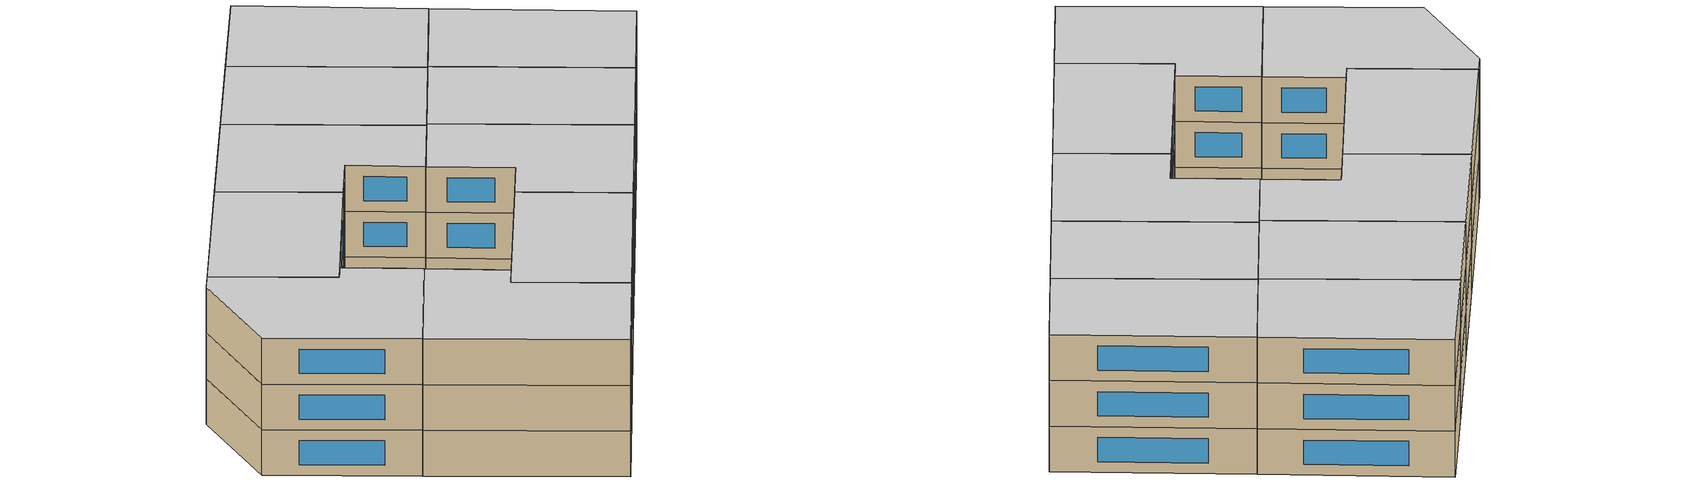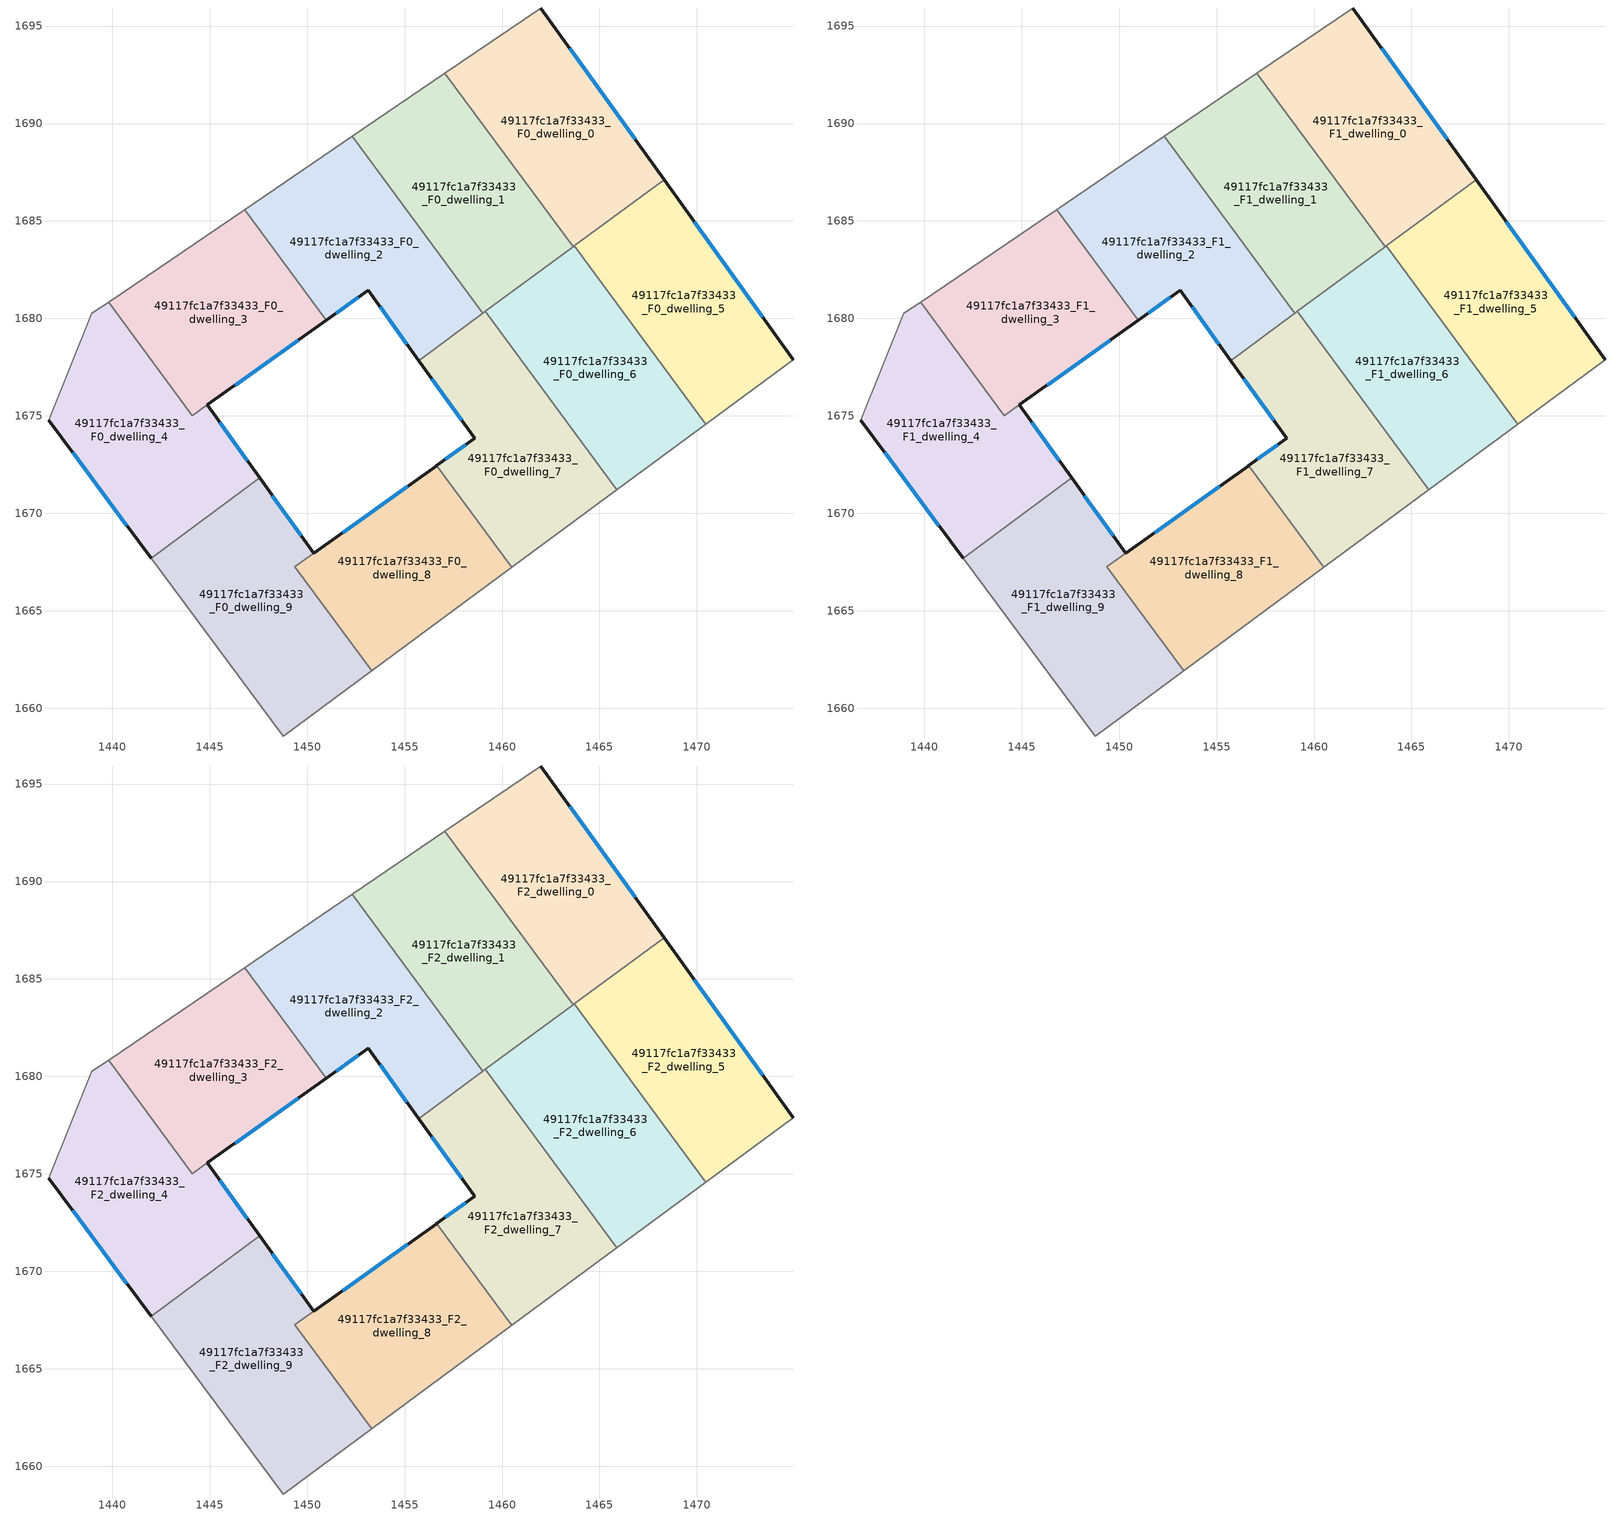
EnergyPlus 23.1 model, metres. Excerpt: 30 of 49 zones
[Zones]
49117fc1a7f33433_F0_dwelling_0
 floor ground (EU_floor_Construction): 1461.99,1695.93 1468.32,1687.12 1463.64,1683.67 1457.07,1692.58 z0
 wall outside (EU_wall_Construction): 1468.32,1687.12 1461.99,1695.93 z0:3
 wall to 49117fc1a7f33433_F0_dwelling_1 (EU_wall_Construction): 1457.07,1692.58 1463.64,1683.67 z0:3
 wall adiabatic (EU_wall_Construction): 1461.99,1695.93 1457.07,1692.58 z0:3
 wall to 49117fc1a7f33433_F0_dwelling_5 (EU_wall_Construction): 1463.7,1683.72 1468.32,1687.12 z0:3
 wall to 49117fc1a7f33433_F0_dwelling_6 (EU_wall_Construction): 1463.64,1683.67 1463.7,1683.72 z0:3
 window (EU_Window_Construction): 1466.83,1689.19 1463.48,1693.86 z0.7:2.3
49117fc1a7f33433_F0_dwelling_1
 floor ground (EU_floor_Construction): 1457.07,1692.58 1463.64,1683.67 1459.01,1680.25 1452.31,1689.34 z0
 wall to 49117fc1a7f33433_F0_dwelling_2 (EU_wall_Construction): 1452.31,1689.34 1459.01,1680.25 z0:3
 wall adiabatic (EU_wall_Construction): 1457.07,1692.58 1452.31,1689.34 z0:3
 wall to 49117fc1a7f33433_F0_dwelling_6 (EU_wall_Construction): 1459.14,1680.35 1463.64,1683.67 z0:3
 wall to 49117fc1a7f33433_F0_dwelling_7 (EU_wall_Construction): 1459.01,1680.25 1459.14,1680.35 z0:3
49117fc1a7f33433_F0_dwelling_2
 floor ground (EU_floor_Construction): 1452.31,1689.34 1459.01,1680.25 1455.73,1677.84 1453.13,1681.45 1450.97,1679.91 1446.79,1685.58 z0
 wall outside (EU_wall_Construction): 1450.97,1679.91 1453.13,1681.45 1455.73,1677.84 z0:3
 wall to 49117fc1a7f33433_F0_dwelling_3 (EU_wall_Construction): 1446.79,1685.58 1450.97,1679.91 z0:3
 wall adiabatic (EU_wall_Construction): 1452.31,1689.34 1446.79,1685.58 z0:3
 wall to 49117fc1a7f33433_F0_dwelling_7 (EU_wall_Construction): 1455.73,1677.84 1459.01,1680.25 z0:3
 window (EU_Window_Construction): 1453.74,1680.6 1455.12,1678.68 / 1451.48,1680.27 1452.63,1681.09 z0.7:2.3
49117fc1a7f33433_F0_dwelling_3
 floor ground (EU_floor_Construction): 1446.79,1685.58 1450.97,1679.91 1444.11,1675.01 1439.82,1680.84 z0
 wall outside (EU_wall_Construction): 1444.88,1675.56 1450.97,1679.91 z0:3
 wall adiabatic (EU_wall_Construction): 1446.79,1685.58 1439.82,1680.84 z0:3
 wall to 49117fc1a7f33433_F0_dwelling_4 (EU_wall_Construction): 1439.82,1680.84 1444.11,1675.01 1444.88,1675.56 z0:3
 window (EU_Window_Construction): 1446.31,1676.58 1449.54,1678.89 z0.7:2.3
49117fc1a7f33433_F0_dwelling_4
 floor ground (EU_floor_Construction): 1444.88,1675.56 1447.57,1671.82 1441.99,1667.7 1436.74,1674.78 1438.96,1680.25 1439.82,1680.84 1444.11,1675.01 z0
 wall outside (EU_wall_Construction): 1436.74,1674.78 1441.99,1667.7 / 1447.57,1671.82 1444.88,1675.56 z0:3
 wall adiabatic (EU_wall_Construction): 1439.82,1680.84 1438.96,1680.25 1436.74,1674.78 z0:3
 wall to 49117fc1a7f33433_F0_dwelling_9 (EU_wall_Construction): 1441.99,1667.7 1447.57,1671.82 z0:3
 window (EU_Window_Construction): 1437.97,1673.12 1440.76,1669.37 / 1446.93,1672.69 1445.51,1674.68 z0.7:2.3
49117fc1a7f33433_F0_dwelling_5
 floor ground (EU_floor_Construction): 1468.32,1687.12 1474.95,1677.88 1470.45,1674.56 1463.7,1683.72 z0
 wall outside (EU_wall_Construction): 1474.95,1677.88 1468.32,1687.12 z0:3
 wall adiabatic (EU_wall_Construction): 1470.45,1674.56 1474.95,1677.88 z0:3
 wall to 49117fc1a7f33433_F0_dwelling_6 (EU_wall_Construction): 1463.7,1683.72 1470.45,1674.56 z0:3
 window (EU_Window_Construction): 1473.39,1680.05 1469.87,1684.95 z0.7:2.3
49117fc1a7f33433_F0_dwelling_6
 floor ground (EU_floor_Construction): 1463.7,1683.72 1470.45,1674.56 1465.89,1671.2 1459.14,1680.36 z0
 wall adiabatic (EU_wall_Construction): 1465.89,1671.2 1470.45,1674.56 z0:3
 wall to 49117fc1a7f33433_F0_dwelling_7 (EU_wall_Construction): 1459.14,1680.36 1465.89,1671.2 z0:3
49117fc1a7f33433_F0_dwelling_7
 floor ground (EU_floor_Construction): 1459.14,1680.36 1465.89,1671.2 1460.49,1667.22 1456.64,1672.45 1458.6,1673.85 1455.73,1677.84 z0
 wall outside (EU_wall_Construction): 1455.73,1677.84 1458.6,1673.85 1456.64,1672.45 z0:3
 wall adiabatic (EU_wall_Construction): 1460.49,1667.22 1465.89,1671.2 z0:3
 wall to 49117fc1a7f33433_F0_dwelling_8 (EU_wall_Construction): 1456.64,1672.44 1460.49,1667.22 z0:3
 window (EU_Window_Construction): 1456.4,1676.9 1457.92,1674.79 / 1458.14,1673.52 1457.1,1672.78 z0.7:2.3
49117fc1a7f33433_F0_dwelling_8
 floor ground (EU_floor_Construction): 1456.64,1672.45 1460.49,1667.22 1453.31,1661.92 1449.38,1667.25 z0
 wall to 49117fc1a7f33433_F0_dwelling_9 (EU_wall_Construction): 1456.64,1672.45 1449.38,1667.25 1453.31,1661.92 z0:3
 wall adiabatic (EU_wall_Construction): 1453.31,1661.92 1460.49,1667.22 z0:3
49117fc1a7f33433_F0_dwelling_9
 floor ground (EU_floor_Construction): 1456.64,1672.45 1449.38,1667.25 1453.31,1661.92 1448.77,1658.57 1441.99,1667.7 1447.57,1671.82 1450.34,1667.95 z0
 wall outside (EU_wall_Construction): 1456.64,1672.45 1450.34,1667.95 1447.57,1671.82 z0:3
 wall adiabatic (EU_wall_Construction): 1441.99,1667.7 1448.77,1658.57 1453.31,1661.92 z0:3
 window (EU_Window_Construction): 1455.16,1671.39 1451.82,1669.01 / 1449.69,1668.86 1448.22,1670.91 z0.7:2.3
49117fc1a7f33433_F1_dwelling_0
 floor to 49117fc1a7f33433_F0_dwelling_0 (EU_floor_Construction): 1461.99,1695.93 1468.32,1687.12 1463.64,1683.67 1457.07,1692.58 z3
 wall outside (EU_wall_Construction): 1468.32,1687.12 1461.99,1695.93 z3:6
 wall to 49117fc1a7f33433_F1_dwelling_1 (EU_wall_Construction): 1457.07,1692.58 1463.64,1683.67 z3:6
 wall adiabatic (EU_wall_Construction): 1461.99,1695.93 1457.07,1692.58 z3:6
 wall to 49117fc1a7f33433_F1_dwelling_5 (EU_wall_Construction): 1463.7,1683.72 1468.32,1687.12 z3:6
 wall to 49117fc1a7f33433_F1_dwelling_6 (EU_wall_Construction): 1463.64,1683.67 1463.7,1683.72 z3:6
 window (EU_Window_Construction): 1466.83,1689.19 1463.48,1693.86 z3.7:5.3
49117fc1a7f33433_F1_dwelling_1
 floor to 49117fc1a7f33433_F0_dwelling_1 (EU_floor_Construction): 1457.07,1692.58 1463.64,1683.67 1459.01,1680.25 1452.31,1689.34 z3
 wall to 49117fc1a7f33433_F1_dwelling_2 (EU_wall_Construction): 1452.31,1689.34 1459.01,1680.25 z3:6
 wall adiabatic (EU_wall_Construction): 1457.07,1692.58 1452.31,1689.34 z3:6
 wall to 49117fc1a7f33433_F1_dwelling_6 (EU_wall_Construction): 1459.14,1680.35 1463.64,1683.67 z3:6
 wall to 49117fc1a7f33433_F1_dwelling_7 (EU_wall_Construction): 1459.01,1680.25 1459.14,1680.35 z3:6
49117fc1a7f33433_F1_dwelling_2
 floor to 49117fc1a7f33433_F0_dwelling_2 (EU_floor_Construction): 1452.31,1689.34 1459.01,1680.25 1455.73,1677.84 1453.13,1681.45 1450.97,1679.91 1446.79,1685.58 z3
 wall outside (EU_wall_Construction): 1450.97,1679.91 1453.13,1681.45 1455.73,1677.84 z3:6
 wall to 49117fc1a7f33433_F1_dwelling_3 (EU_wall_Construction): 1446.79,1685.58 1450.97,1679.91 z3:6
 wall adiabatic (EU_wall_Construction): 1452.31,1689.34 1446.79,1685.58 z3:6
 wall to 49117fc1a7f33433_F1_dwelling_7 (EU_wall_Construction): 1455.73,1677.84 1459.01,1680.25 z3:6
 window (EU_Window_Construction): 1453.74,1680.6 1455.12,1678.68 / 1451.48,1680.27 1452.63,1681.09 z3.7:5.3
49117fc1a7f33433_F1_dwelling_3
 floor to 49117fc1a7f33433_F0_dwelling_3 (EU_floor_Construction): 1446.79,1685.58 1450.97,1679.91 1444.11,1675.01 1439.82,1680.84 z3
 wall outside (EU_wall_Construction): 1444.88,1675.56 1450.97,1679.91 z3:6
 wall adiabatic (EU_wall_Construction): 1446.79,1685.58 1439.82,1680.84 z3:6
 wall to 49117fc1a7f33433_F1_dwelling_4 (EU_wall_Construction): 1439.82,1680.84 1444.11,1675.01 1444.88,1675.56 z3:6
 window (EU_Window_Construction): 1446.31,1676.58 1449.54,1678.89 z3.7:5.3
49117fc1a7f33433_F1_dwelling_4
 floor to 49117fc1a7f33433_F0_dwelling_4 (EU_floor_Construction): 1444.88,1675.56 1447.57,1671.82 1441.99,1667.7 1436.74,1674.78 1438.96,1680.25 1439.82,1680.84 1444.11,1675.01 z3
 wall outside (EU_wall_Construction): 1436.74,1674.78 1441.99,1667.7 / 1447.57,1671.82 1444.88,1675.56 z3:6
 wall adiabatic (EU_wall_Construction): 1439.82,1680.84 1438.96,1680.25 1436.74,1674.78 z3:6
 wall to 49117fc1a7f33433_F1_dwelling_9 (EU_wall_Construction): 1441.99,1667.7 1447.57,1671.82 z3:6
 window (EU_Window_Construction): 1437.97,1673.12 1440.76,1669.37 / 1446.93,1672.69 1445.51,1674.68 z3.7:5.3
49117fc1a7f33433_F1_dwelling_5
 floor to 49117fc1a7f33433_F0_dwelling_5 (EU_floor_Construction): 1468.32,1687.12 1474.95,1677.88 1470.45,1674.56 1463.7,1683.72 z3
 wall outside (EU_wall_Construction): 1474.95,1677.88 1468.32,1687.12 z3:6
 wall adiabatic (EU_wall_Construction): 1470.45,1674.56 1474.95,1677.88 z3:6
 wall to 49117fc1a7f33433_F1_dwelling_6 (EU_wall_Construction): 1463.7,1683.72 1470.45,1674.56 z3:6
 window (EU_Window_Construction): 1473.39,1680.05 1469.87,1684.95 z3.7:5.3
49117fc1a7f33433_F1_dwelling_6
 floor to 49117fc1a7f33433_F0_dwelling_6 (EU_floor_Construction): 1463.7,1683.72 1470.45,1674.56 1465.89,1671.2 1459.14,1680.36 z3
 wall adiabatic (EU_wall_Construction): 1465.89,1671.2 1470.45,1674.56 z3:6
 wall to 49117fc1a7f33433_F1_dwelling_7 (EU_wall_Construction): 1459.14,1680.36 1465.89,1671.2 z3:6
49117fc1a7f33433_F1_dwelling_7
 floor to 49117fc1a7f33433_F0_dwelling_7 (EU_floor_Construction): 1459.14,1680.36 1465.89,1671.2 1460.49,1667.22 1456.64,1672.45 1458.6,1673.85 1455.73,1677.84 z3
 wall outside (EU_wall_Construction): 1455.73,1677.84 1458.6,1673.85 1456.64,1672.45 z3:6
 wall adiabatic (EU_wall_Construction): 1460.49,1667.22 1465.89,1671.2 z3:6
 wall to 49117fc1a7f33433_F1_dwelling_8 (EU_wall_Construction): 1456.64,1672.44 1460.49,1667.22 z3:6
 window (EU_Window_Construction): 1456.4,1676.9 1457.92,1674.79 / 1458.14,1673.52 1457.1,1672.78 z3.7:5.3
49117fc1a7f33433_F1_dwelling_8
 floor to 49117fc1a7f33433_F0_dwelling_8 (EU_floor_Construction): 1456.64,1672.45 1460.49,1667.22 1453.31,1661.92 1449.38,1667.25 z3
 wall to 49117fc1a7f33433_F1_dwelling_9 (EU_wall_Construction): 1456.64,1672.45 1449.38,1667.25 1453.31,1661.92 z3:6
 wall adiabatic (EU_wall_Construction): 1453.31,1661.92 1460.49,1667.22 z3:6
49117fc1a7f33433_F1_dwelling_9
 floor to 49117fc1a7f33433_F0_dwelling_9 (EU_floor_Construction): 1456.64,1672.45 1449.38,1667.25 1453.31,1661.92 1448.77,1658.57 1441.99,1667.7 1447.57,1671.82 1450.34,1667.95 z3
 wall outside (EU_wall_Construction): 1456.64,1672.45 1450.34,1667.95 1447.57,1671.82 z3:6
 wall adiabatic (EU_wall_Construction): 1441.99,1667.7 1448.77,1658.57 1453.31,1661.92 z3:6
 window (EU_Window_Construction): 1455.16,1671.39 1451.82,1669.01 / 1449.69,1668.86 1448.22,1670.91 z3.7:5.3
49117fc1a7f33433_F2_dwelling_0
 floor to 49117fc1a7f33433_F1_dwelling_0 (EU_floor_Construction): 1461.99,1695.93 1468.32,1687.12 1463.64,1683.67 1457.07,1692.58 z6
 wall outside (EU_wall_Construction): 1468.32,1687.12 1461.99,1695.93 z6:9
 wall to 49117fc1a7f33433_F2_dwelling_1 (EU_wall_Construction): 1457.07,1692.58 1463.64,1683.67 z6:9
 wall adiabatic (EU_wall_Construction): 1461.99,1695.93 1457.07,1692.58 z6:9
 wall to 49117fc1a7f33433_F2_dwelling_5 (EU_wall_Construction): 1463.7,1683.72 1468.32,1687.12 z6:9
 wall to 49117fc1a7f33433_F2_dwelling_6 (EU_wall_Construction): 1463.64,1683.67 1463.7,1683.72 z6:9
 window (EU_Window_Construction): 1466.83,1689.19 1463.48,1693.86 z6.7:8.3
 ceiling to 49117fc1a7f33433_F3_dwelling_0 (EU_floor_Construction): 1468.32,1687.12 1461.99,1695.93 1457.07,1692.58 1463.64,1683.67 z9
49117fc1a7f33433_F2_dwelling_1
 floor to 49117fc1a7f33433_F1_dwelling_1 (EU_floor_Construction): 1457.07,1692.58 1463.64,1683.67 1459.01,1680.25 1452.31,1689.34 z6
 wall to 49117fc1a7f33433_F2_dwelling_2 (EU_wall_Construction): 1452.31,1689.34 1459.01,1680.25 z6:9
 wall adiabatic (EU_wall_Construction): 1457.07,1692.58 1452.31,1689.34 z6:9
 wall to 49117fc1a7f33433_F2_dwelling_6 (EU_wall_Construction): 1459.14,1680.35 1463.64,1683.67 z6:9
 wall to 49117fc1a7f33433_F2_dwelling_7 (EU_wall_Construction): 1459.01,1680.25 1459.14,1680.35 z6:9
 ceiling to 49117fc1a7f33433_F3_dwelling_1 (EU_floor_Construction): 1463.64,1683.67 1457.07,1692.58 1452.31,1689.34 1459.01,1680.25 z9
49117fc1a7f33433_F2_dwelling_2
 floor to 49117fc1a7f33433_F1_dwelling_2 (EU_floor_Construction): 1452.31,1689.34 1459.01,1680.25 1455.73,1677.84 1453.13,1681.45 1450.97,1679.91 1446.79,1685.58 z6
 wall outside (EU_wall_Construction): 1450.97,1679.91 1453.13,1681.45 1455.73,1677.84 z6:9
 wall to 49117fc1a7f33433_F2_dwelling_3 (EU_wall_Construction): 1446.79,1685.58 1450.97,1679.91 z6:9
 wall adiabatic (EU_wall_Construction): 1452.31,1689.34 1446.79,1685.58 z6:9
 wall to 49117fc1a7f33433_F2_dwelling_7 (EU_wall_Construction): 1455.73,1677.84 1459.01,1680.25 z6:9
 window (EU_Window_Construction): 1453.74,1680.6 1455.12,1678.68 / 1451.48,1680.27 1452.63,1681.09 z6.7:8.3
 ceiling to 49117fc1a7f33433_F3_dwelling_2 (EU_floor_Construction): 1459.01,1680.25 1452.31,1689.34 1446.79,1685.58 1450.97,1679.91 1453.13,1681.45 1455.73,1677.84 z9
49117fc1a7f33433_F2_dwelling_3
 floor to 49117fc1a7f33433_F1_dwelling_3 (EU_floor_Construction): 1446.79,1685.58 1450.97,1679.91 1444.11,1675.01 1439.82,1680.84 z6
 wall outside (EU_wall_Construction): 1444.88,1675.56 1450.97,1679.91 z6:9
 wall adiabatic (EU_wall_Construction): 1446.79,1685.58 1439.82,1680.84 z6:9
 wall to 49117fc1a7f33433_F2_dwelling_4 (EU_wall_Construction): 1439.82,1680.84 1444.11,1675.01 1444.88,1675.56 z6:9
 window (EU_Window_Construction): 1446.31,1676.58 1449.54,1678.89 z6.7:8.3
 ceiling to 49117fc1a7f33433_F3_dwelling_3 (EU_floor_Construction): 1450.97,1679.91 1446.79,1685.58 1439.82,1680.84 1444.11,1675.01 z9
49117fc1a7f33433_F2_dwelling_4
 floor to 49117fc1a7f33433_F1_dwelling_4 (EU_floor_Construction): 1444.88,1675.56 1447.57,1671.82 1441.99,1667.7 1436.74,1674.78 1438.96,1680.25 1439.82,1680.84 1444.11,1675.01 z6
 wall outside (EU_wall_Construction): 1436.74,1674.78 1441.99,1667.7 / 1447.57,1671.82 1444.88,1675.56 z6:9
 wall adiabatic (EU_wall_Construction): 1439.82,1680.84 1438.96,1680.25 1436.74,1674.78 z6:9
 wall to 49117fc1a7f33433_F2_dwelling_9 (EU_wall_Construction): 1441.99,1667.7 1447.57,1671.82 z6:9
 window (EU_Window_Construction): 1437.97,1673.12 1440.76,1669.37 / 1446.93,1672.69 1445.51,1674.68 z6.7:8.3
 ceiling to 49117fc1a7f33433_F3_dwelling_4 (EU_floor_Construction): 1447.57,1671.82 1444.88,1675.56 1444.11,1675.01 1439.82,1680.84 1438.96,1680.25 1436.74,1674.78 1441.99,1667.7 z9
49117fc1a7f33433_F2_dwelling_5
 floor to 49117fc1a7f33433_F1_dwelling_5 (EU_floor_Construction): 1468.32,1687.12 1474.95,1677.88 1470.45,1674.56 1463.7,1683.72 z6
 wall outside (EU_wall_Construction): 1474.95,1677.88 1468.32,1687.12 z6:9
 wall adiabatic (EU_wall_Construction): 1470.45,1674.56 1474.95,1677.88 z6:9
 wall to 49117fc1a7f33433_F2_dwelling_6 (EU_wall_Construction): 1463.7,1683.72 1470.45,1674.56 z6:9
 window (EU_Window_Construction): 1473.39,1680.05 1469.87,1684.95 z6.7:8.3
 ceiling to 49117fc1a7f33433_F3_dwelling_5 (EU_floor_Construction): 1474.95,1677.88 1468.32,1687.12 1463.7,1683.72 1470.45,1674.56 z9
49117fc1a7f33433_F2_dwelling_6
 floor to 49117fc1a7f33433_F1_dwelling_6 (EU_floor_Construction): 1463.7,1683.72 1470.45,1674.56 1465.89,1671.2 1459.14,1680.36 z6
 wall adiabatic (EU_wall_Construction): 1465.89,1671.2 1470.45,1674.56 z6:9
 wall to 49117fc1a7f33433_F2_dwelling_7 (EU_wall_Construction): 1459.14,1680.36 1465.89,1671.2 z6:9
 ceiling to 49117fc1a7f33433_F3_dwelling_6 (EU_floor_Construction): 1470.45,1674.56 1463.7,1683.72 1459.14,1680.36 1465.89,1671.2 z9
49117fc1a7f33433_F2_dwelling_7
 floor to 49117fc1a7f33433_F1_dwelling_7 (EU_floor_Construction): 1459.14,1680.36 1465.89,1671.2 1460.49,1667.22 1456.64,1672.45 1458.6,1673.85 1455.73,1677.84 z6
 wall outside (EU_wall_Construction): 1455.73,1677.84 1458.6,1673.85 1456.64,1672.45 z6:9
 wall adiabatic (EU_wall_Construction): 1460.49,1667.22 1465.89,1671.2 z6:9
 wall to 49117fc1a7f33433_F2_dwelling_8 (EU_wall_Construction): 1456.64,1672.44 1460.49,1667.22 z6:9
 window (EU_Window_Construction): 1456.4,1676.9 1457.92,1674.79 / 1458.14,1673.52 1457.1,1672.78 z6.7:8.3
 ceiling to 49117fc1a7f33433_F3_dwelling_7 (EU_floor_Construction): 1465.89,1671.2 1459.14,1680.36 1455.73,1677.84 1458.6,1673.85 1456.64,1672.45 1460.49,1667.22 z9
49117fc1a7f33433_F2_dwelling_8
 floor to 49117fc1a7f33433_F1_dwelling_8 (EU_floor_Construction): 1456.64,1672.45 1460.49,1667.22 1453.31,1661.92 1449.38,1667.25 z6
 wall to 49117fc1a7f33433_F2_dwelling_9 (EU_wall_Construction): 1456.64,1672.45 1449.38,1667.25 1453.31,1661.92 z6:9
 wall adiabatic (EU_wall_Construction): 1453.31,1661.92 1460.49,1667.22 z6:9
 ceiling to 49117fc1a7f33433_F3_dwelling_8 (EU_floor_Construction): 1460.49,1667.22 1456.64,1672.45 1449.38,1667.25 1453.31,1661.92 z9
49117fc1a7f33433_F2_dwelling_9
 floor to 49117fc1a7f33433_F1_dwelling_9 (EU_floor_Construction): 1456.64,1672.45 1449.38,1667.25 1453.31,1661.92 1448.77,1658.57 1441.99,1667.7 1447.57,1671.82 1450.34,1667.95 z6
 wall outside (EU_wall_Construction): 1456.64,1672.45 1450.34,1667.95 1447.57,1671.82 z6:9
 wall adiabatic (EU_wall_Construction): 1441.99,1667.7 1448.77,1658.57 1453.31,1661.92 z6:9
 window (EU_Window_Construction): 1455.16,1671.39 1451.82,1669.01 / 1449.69,1668.86 1448.22,1670.91 z6.7:8.3
 ceiling to 49117fc1a7f33433_F3_dwelling_9 (EU_floor_Construction): 1453.31,1661.92 1449.38,1667.25 1456.64,1672.45 1450.34,1667.95 1447.57,1671.82 1441.99,1667.7 1448.77,1658.57 z9
[Building]
EU S2 Campaign: North Axis=0; Terrain=City; Solar Distribution=FullExterior
[Site:Location]
Budapest.Ferenc.Liszt.Intl.AP: Latitude=47.437; Longitude=19.256; Time Zone=1; Elevation=185
[SizingPeriod:WeatherFileDays]
AnnualSizingPeriod: Begin Month=1; Begin Day of Month=1; End Month=12; End Day of Month=31; Day of Week for Start Day=Monday; Use Weather File Daylight Saving Period=No; Use Weather File Rain and Snow Indicators=No
[MATERIAL]
EU_InternalMass_Material: Roughness=MediumRough; Thickness=0.1; Conductivity=1; Density=1800; Specific Heat=900; Thermal Absorptance=0.9; Solar Absorptance=0.7; Visible Absorptance=0.7
[MATERIAL:NOMASS] Roughness=MediumRough; Thermal Absorptance=0.9; Solar Absorptance=0.7; Visible Absorptance=0.7
Name | Thermal Resistance
EU_wall_NoMass | 0.832559
EU_floor_NoMass | 0.872794
[WINDOWMATERIAL:SIMPLEGLAZINGSYSTEM]
EU_Window_SimpleGlazing: UFactor=2.79869; Solar Heat Gain Coefficient=0.75; Visible Transmittance=0.75
[CONSTRUCTION]
EU_wall_Construction: EU_wall_NoMass
EU_floor_Construction: EU_floor_NoMass
EU_Window_Construction: EU_Window_SimpleGlazing
EU_InternalMass_Construction: EU_InternalMass_Material
[ZONE] Type=1; Multiplier=1; Ceiling Height=autocalculate; Floor Area=autocalculate; Part of Total Floor Area=Yes
Name | Volume
49117fc1a7f33433_F0_dwelling_0; 49117fc1a7f33433_F1_dwelling_0; 49117fc1a7f33433_F2_dwelling_0; 49117fc1a7f33433_F0_dwelling_2; 49117fc1a7f33433_F1_dwelling_2; 49117fc1a7f33433_F2_dwelling_2 | 193.173
49117fc1a7f33433_F0_dwelling_1; 49117fc1a7f33433_F1_dwelling_1; 49117fc1a7f33433_F2_dwelling_1 | 193.181
49117fc1a7f33433_F0_dwelling_3; 49117fc1a7f33433_F1_dwelling_3; 49117fc1a7f33433_F2_dwelling_3 | 180.598
49117fc1a7f33433_F0_dwelling_4; 49117fc1a7f33433_F1_dwelling_4; 49117fc1a7f33433_F2_dwelling_4 | 205.745
49117fc1a7f33433_F0_dwelling_5; 49117fc1a7f33433_F1_dwelling_5; 49117fc1a7f33433_F2_dwelling_5 | 193.2
49117fc1a7f33433_F0_dwelling_6; 49117fc1a7f33433_F1_dwelling_6; 49117fc1a7f33433_F2_dwelling_6 | 193.188
49117fc1a7f33433_F0_dwelling_7; 49117fc1a7f33433_F1_dwelling_7; 49117fc1a7f33433_F2_dwelling_7 | 193.165
49117fc1a7f33433_F0_dwelling_8; 49117fc1a7f33433_F1_dwelling_8; 49117fc1a7f33433_F2_dwelling_8 | 175.668
49117fc1a7f33433_F0_dwelling_9; 49117fc1a7f33433_F1_dwelling_9; 49117fc1a7f33433_F2_dwelling_9 | 210.632
[INTERNALMASS] Construction=EU_InternalMass_Construction
Name | Zone or ZoneList | Surface Area
49117fc1a7f33433_F0_dwelling_0_EU_InternalMass | 49117fc1a7f33433_F0_dwelling_0 | 64.391
49117fc1a7f33433_F0_dwelling_1_EU_InternalMass | 49117fc1a7f33433_F0_dwelling_1 | 64.3937
49117fc1a7f33433_F0_dwelling_2_EU_InternalMass | 49117fc1a7f33433_F0_dwelling_2 | 64.3909
49117fc1a7f33433_F0_dwelling_3_EU_InternalMass | 49117fc1a7f33433_F0_dwelling_3 | 60.1991
49117fc1a7f33433_F0_dwelling_4_EU_InternalMass | 49117fc1a7f33433_F0_dwelling_4 | 68.583
49117fc1a7f33433_F0_dwelling_5_EU_InternalMass | 49117fc1a7f33433_F0_dwelling_5 | 64.3998
49117fc1a7f33433_F0_dwelling_6_EU_InternalMass | 49117fc1a7f33433_F0_dwelling_6 | 64.3959
49117fc1a7f33433_F0_dwelling_7_EU_InternalMass | 49117fc1a7f33433_F0_dwelling_7 | 64.3885
49117fc1a7f33433_F0_dwelling_8_EU_InternalMass | 49117fc1a7f33433_F0_dwelling_8 | 58.5559
49117fc1a7f33433_F0_dwelling_9_EU_InternalMass | 49117fc1a7f33433_F0_dwelling_9 | 70.2296
49117fc1a7f33433_F1_dwelling_0_EU_InternalMass | 49117fc1a7f33433_F1_dwelling_0 | 64.391
49117fc1a7f33433_F1_dwelling_1_EU_InternalMass | 49117fc1a7f33433_F1_dwelling_1 | 64.3937
49117fc1a7f33433_F1_dwelling_2_EU_InternalMass | 49117fc1a7f33433_F1_dwelling_2 | 64.3909
49117fc1a7f33433_F1_dwelling_3_EU_InternalMass | 49117fc1a7f33433_F1_dwelling_3 | 60.1991
49117fc1a7f33433_F1_dwelling_4_EU_InternalMass | 49117fc1a7f33433_F1_dwelling_4 | 68.583
49117fc1a7f33433_F1_dwelling_5_EU_InternalMass | 49117fc1a7f33433_F1_dwelling_5 | 64.3998
49117fc1a7f33433_F1_dwelling_6_EU_InternalMass | 49117fc1a7f33433_F1_dwelling_6 | 64.3959
49117fc1a7f33433_F1_dwelling_7_EU_InternalMass | 49117fc1a7f33433_F1_dwelling_7 | 64.3885
49117fc1a7f33433_F1_dwelling_8_EU_InternalMass | 49117fc1a7f33433_F1_dwelling_8 | 58.5559
49117fc1a7f33433_F1_dwelling_9_EU_InternalMass | 49117fc1a7f33433_F1_dwelling_9 | 70.2296
49117fc1a7f33433_F2_dwelling_0_EU_InternalMass | 49117fc1a7f33433_F2_dwelling_0 | 64.391
49117fc1a7f33433_F2_dwelling_1_EU_InternalMass | 49117fc1a7f33433_F2_dwelling_1 | 64.3937
49117fc1a7f33433_F2_dwelling_2_EU_InternalMass | 49117fc1a7f33433_F2_dwelling_2 | 64.3909
49117fc1a7f33433_F2_dwelling_3_EU_InternalMass | 49117fc1a7f33433_F2_dwelling_3 | 60.1991
49117fc1a7f33433_F2_dwelling_4_EU_InternalMass | 49117fc1a7f33433_F2_dwelling_4 | 68.583
49117fc1a7f33433_F2_dwelling_5_EU_InternalMass | 49117fc1a7f33433_F2_dwelling_5 | 64.3998
49117fc1a7f33433_F2_dwelling_6_EU_InternalMass | 49117fc1a7f33433_F2_dwelling_6 | 64.3959
49117fc1a7f33433_F2_dwelling_7_EU_InternalMass | 49117fc1a7f33433_F2_dwelling_7 | 64.3885
49117fc1a7f33433_F2_dwelling_8_EU_InternalMass | 49117fc1a7f33433_F2_dwelling_8 | 58.5559
49117fc1a7f33433_F2_dwelling_9_EU_InternalMass | 49117fc1a7f33433_F2_dwelling_9 | 70.2296
[OTHEREQUIPMENT] Fuel Type=Electricity; Design Level Calculation Method=Watts/Area; Power per Zone Floor Area=1; Fraction Latent=0; Fraction Radiant=0; Fraction Lost=0; Carbon Dioxide Generation Rate=0; EndUse Subcategory=EU_Step8_InternalGains
Name | Zone or ZoneList or Space or SpaceList | Schedule
EU_Step8_InternalGain_49117fc1a7f33433_F0_dwelling_0_f000 | 49117fc1a7f33433_F0_dwelling_0 | EU_Step8_GainSchedule_49117fc1a7f33433_F0_dwelling_0_f000
EU_Step8_InternalGain_49117fc1a7f33433_F0_dwelling_1_f000 | 49117fc1a7f33433_F0_dwelling_1 | EU_Step8_GainSchedule_49117fc1a7f33433_F0_dwelling_1_f000
EU_Step8_InternalGain_49117fc1a7f33433_F0_dwelling_2_f000 | 49117fc1a7f33433_F0_dwelling_2 | EU_Step8_GainSchedule_49117fc1a7f33433_F0_dwelling_2_f000
EU_Step8_InternalGain_49117fc1a7f33433_F0_dwelling_3_f000 | 49117fc1a7f33433_F0_dwelling_3 | EU_Step8_GainSchedule_49117fc1a7f33433_F0_dwelling_3_f000
EU_Step8_InternalGain_49117fc1a7f33433_F0_dwelling_4_f000 | 49117fc1a7f33433_F0_dwelling_4 | EU_Step8_GainSchedule_49117fc1a7f33433_F0_dwelling_4_f000
EU_Step8_InternalGain_49117fc1a7f33433_F0_dwelling_5_f000 | 49117fc1a7f33433_F0_dwelling_5 | EU_Step8_GainSchedule_49117fc1a7f33433_F0_dwelling_5_f000
EU_Step8_InternalGain_49117fc1a7f33433_F0_dwelling_6_f000 | 49117fc1a7f33433_F0_dwelling_6 | EU_Step8_GainSchedule_49117fc1a7f33433_F0_dwelling_6_f000
EU_Step8_InternalGain_49117fc1a7f33433_F0_dwelling_7_f000 | 49117fc1a7f33433_F0_dwelling_7 | EU_Step8_GainSchedule_49117fc1a7f33433_F0_dwelling_7_f000
EU_Step8_InternalGain_49117fc1a7f33433_F0_dwelling_8_f000 | 49117fc1a7f33433_F0_dwelling_8 | EU_Step8_GainSchedule_49117fc1a7f33433_F0_dwelling_8_f000
EU_Step8_InternalGain_49117fc1a7f33433_F0_dwelling_9_f000 | 49117fc1a7f33433_F0_dwelling_9 | EU_Step8_GainSchedule_49117fc1a7f33433_F0_dwelling_9_f000
EU_Step8_InternalGain_49117fc1a7f33433_F1_dwelling_0_f000 | 49117fc1a7f33433_F1_dwelling_0 | EU_Step8_GainSchedule_49117fc1a7f33433_F1_dwelling_0_f000
EU_Step8_InternalGain_49117fc1a7f33433_F1_dwelling_1_f000 | 49117fc1a7f33433_F1_dwelling_1 | EU_Step8_GainSchedule_49117fc1a7f33433_F1_dwelling_1_f000
EU_Step8_InternalGain_49117fc1a7f33433_F1_dwelling_2_f000 | 49117fc1a7f33433_F1_dwelling_2 | EU_Step8_GainSchedule_49117fc1a7f33433_F1_dwelling_2_f000
EU_Step8_InternalGain_49117fc1a7f33433_F1_dwelling_3_f000 | 49117fc1a7f33433_F1_dwelling_3 | EU_Step8_GainSchedule_49117fc1a7f33433_F1_dwelling_3_f000
EU_Step8_InternalGain_49117fc1a7f33433_F1_dwelling_4_f000 | 49117fc1a7f33433_F1_dwelling_4 | EU_Step8_GainSchedule_49117fc1a7f33433_F1_dwelling_4_f000
EU_Step8_InternalGain_49117fc1a7f33433_F1_dwelling_5_f000 | 49117fc1a7f33433_F1_dwelling_5 | EU_Step8_GainSchedule_49117fc1a7f33433_F1_dwelling_5_f000
EU_Step8_InternalGain_49117fc1a7f33433_F1_dwelling_6_f000 | 49117fc1a7f33433_F1_dwelling_6 | EU_Step8_GainSchedule_49117fc1a7f33433_F1_dwelling_6_f000
EU_Step8_InternalGain_49117fc1a7f33433_F1_dwelling_7_f000 | 49117fc1a7f33433_F1_dwelling_7 | EU_Step8_GainSchedule_49117fc1a7f33433_F1_dwelling_7_f000
EU_Step8_InternalGain_49117fc1a7f33433_F1_dwelling_8_f000 | 49117fc1a7f33433_F1_dwelling_8 | EU_Step8_GainSchedule_49117fc1a7f33433_F1_dwelling_8_f000
EU_Step8_InternalGain_49117fc1a7f33433_F1_dwelling_9_f000 | 49117fc1a7f33433_F1_dwelling_9 | EU_Step8_GainSchedule_49117fc1a7f33433_F1_dwelling_9_f000
EU_Step8_InternalGain_49117fc1a7f33433_F2_dwelling_0_f000 | 49117fc1a7f33433_F2_dwelling_0 | EU_Step8_GainSchedule_49117fc1a7f33433_F2_dwelling_0_f000
EU_Step8_InternalGain_49117fc1a7f33433_F2_dwelling_1_f000 | 49117fc1a7f33433_F2_dwelling_1 | EU_Step8_GainSchedule_49117fc1a7f33433_F2_dwelling_1_f000
EU_Step8_InternalGain_49117fc1a7f33433_F2_dwelling_2_f000 | 49117fc1a7f33433_F2_dwelling_2 | EU_Step8_GainSchedule_49117fc1a7f33433_F2_dwelling_2_f000
EU_Step8_InternalGain_49117fc1a7f33433_F2_dwelling_3_f000 | 49117fc1a7f33433_F2_dwelling_3 | EU_Step8_GainSchedule_49117fc1a7f33433_F2_dwelling_3_f000
EU_Step8_InternalGain_49117fc1a7f33433_F2_dwelling_4_f000 | 49117fc1a7f33433_F2_dwelling_4 | EU_Step8_GainSchedule_49117fc1a7f33433_F2_dwelling_4_f000
EU_Step8_InternalGain_49117fc1a7f33433_F2_dwelling_5_f000 | 49117fc1a7f33433_F2_dwelling_5 | EU_Step8_GainSchedule_49117fc1a7f33433_F2_dwelling_5_f000
EU_Step8_InternalGain_49117fc1a7f33433_F2_dwelling_6_f000 | 49117fc1a7f33433_F2_dwelling_6 | EU_Step8_GainSchedule_49117fc1a7f33433_F2_dwelling_6_f000
EU_Step8_InternalGain_49117fc1a7f33433_F2_dwelling_7_f000 | 49117fc1a7f33433_F2_dwelling_7 | EU_Step8_GainSchedule_49117fc1a7f33433_F2_dwelling_7_f000
EU_Step8_InternalGain_49117fc1a7f33433_F2_dwelling_8_f000 | 49117fc1a7f33433_F2_dwelling_8 | EU_Step8_GainSchedule_49117fc1a7f33433_F2_dwelling_8_f000
EU_Step8_InternalGain_49117fc1a7f33433_F2_dwelling_9_f000 | 49117fc1a7f33433_F2_dwelling_9 | EU_Step8_GainSchedule_49117fc1a7f33433_F2_dwelling_9_f000
[ZONEVENTILATION:DESIGNFLOWRATE] Schedule=EU_AlwaysOn; Design Flow Rate Calculation Method=AirChanges/Hour; Air Changes per Hour=0.475469; Ventilation Type=Natural; Fan Pressure Rise=0; Fan Total Efficiency=1; Constant Term Coefficient=1; Temperature Term Coefficient=0; Velocity Term Coefficient=0; Velocity Squared Term Coefficient=0; Minimum Indoor Temperature=-100; Maximum Indoor Temperature=100; Delta Temperature=-100; Minimum Outdoor Temperature=-100; Maximum Outdoor Temperature=100; Maximum Wind Speed=40
Name | Zone or ZoneList or Space or SpaceList
EU_ConstantAir_49117fc1a7f33433_F0_dwelling_0 | 49117fc1a7f33433_F0_dwelling_0
EU_ConstantAir_49117fc1a7f33433_F0_dwelling_1 | 49117fc1a7f33433_F0_dwelling_1
EU_ConstantAir_49117fc1a7f33433_F0_dwelling_2 | 49117fc1a7f33433_F0_dwelling_2
EU_ConstantAir_49117fc1a7f33433_F0_dwelling_3 | 49117fc1a7f33433_F0_dwelling_3
EU_ConstantAir_49117fc1a7f33433_F0_dwelling_4 | 49117fc1a7f33433_F0_dwelling_4
EU_ConstantAir_49117fc1a7f33433_F0_dwelling_5 | 49117fc1a7f33433_F0_dwelling_5
EU_ConstantAir_49117fc1a7f33433_F0_dwelling_6 | 49117fc1a7f33433_F0_dwelling_6
EU_ConstantAir_49117fc1a7f33433_F0_dwelling_7 | 49117fc1a7f33433_F0_dwelling_7
EU_ConstantAir_49117fc1a7f33433_F0_dwelling_8 | 49117fc1a7f33433_F0_dwelling_8
EU_ConstantAir_49117fc1a7f33433_F0_dwelling_9 | 49117fc1a7f33433_F0_dwelling_9
EU_ConstantAir_49117fc1a7f33433_F1_dwelling_0 | 49117fc1a7f33433_F1_dwelling_0
EU_ConstantAir_49117fc1a7f33433_F1_dwelling_1 | 49117fc1a7f33433_F1_dwelling_1
EU_ConstantAir_49117fc1a7f33433_F1_dwelling_2 | 49117fc1a7f33433_F1_dwelling_2
EU_ConstantAir_49117fc1a7f33433_F1_dwelling_3 | 49117fc1a7f33433_F1_dwelling_3
EU_ConstantAir_49117fc1a7f33433_F1_dwelling_4 | 49117fc1a7f33433_F1_dwelling_4
EU_ConstantAir_49117fc1a7f33433_F1_dwelling_5 | 49117fc1a7f33433_F1_dwelling_5
EU_ConstantAir_49117fc1a7f33433_F1_dwelling_6 | 49117fc1a7f33433_F1_dwelling_6
EU_ConstantAir_49117fc1a7f33433_F1_dwelling_7 | 49117fc1a7f33433_F1_dwelling_7
EU_ConstantAir_49117fc1a7f33433_F1_dwelling_8 | 49117fc1a7f33433_F1_dwelling_8
EU_ConstantAir_49117fc1a7f33433_F1_dwelling_9 | 49117fc1a7f33433_F1_dwelling_9
EU_ConstantAir_49117fc1a7f33433_F2_dwelling_0 | 49117fc1a7f33433_F2_dwelling_0
EU_ConstantAir_49117fc1a7f33433_F2_dwelling_1 | 49117fc1a7f33433_F2_dwelling_1
EU_ConstantAir_49117fc1a7f33433_F2_dwelling_2 | 49117fc1a7f33433_F2_dwelling_2
EU_ConstantAir_49117fc1a7f33433_F2_dwelling_3 | 49117fc1a7f33433_F2_dwelling_3
EU_ConstantAir_49117fc1a7f33433_F2_dwelling_4 | 49117fc1a7f33433_F2_dwelling_4
EU_ConstantAir_49117fc1a7f33433_F2_dwelling_5 | 49117fc1a7f33433_F2_dwelling_5
EU_ConstantAir_49117fc1a7f33433_F2_dwelling_6 | 49117fc1a7f33433_F2_dwelling_6
EU_ConstantAir_49117fc1a7f33433_F2_dwelling_7 | 49117fc1a7f33433_F2_dwelling_7
EU_ConstantAir_49117fc1a7f33433_F2_dwelling_8 | 49117fc1a7f33433_F2_dwelling_8
EU_ConstantAir_49117fc1a7f33433_F2_dwelling_9 | 49117fc1a7f33433_F2_dwelling_9
[HVACTEMPLATE:THERMOSTAT] Constant Heating Setpoint=20; Constant Cooling Setpoint=50
EU_HeatOnly_49117fc1a7f33433_F0_dwelling_0; EU_HeatOnly_49117fc1a7f33433_F0_dwelling_1; EU_HeatOnly_49117fc1a7f33433_F0_dwelling_2; EU_HeatOnly_49117fc1a7f33433_F0_dwelling_3; EU_HeatOnly_49117fc1a7f33433_F0_dwelling_4; EU_HeatOnly_49117fc1a7f33433_F0_dwelling_5; EU_HeatOnly_49117fc1a7f33433_F0_dwelling_6; EU_HeatOnly_49117fc1a7f33433_F0_dwelling_7; EU_HeatOnly_49117fc1a7f33433_F0_dwelling_8; EU_HeatOnly_49117fc1a7f33433_F0_dwelling_9; EU_HeatOnly_49117fc1a7f33433_F1_dwelling_0; EU_HeatOnly_49117fc1a7f33433_F1_dwelling_1; EU_HeatOnly_49117fc1a7f33433_F1_dwelling_2; EU_HeatOnly_49117fc1a7f33433_F1_dwelling_3; EU_HeatOnly_49117fc1a7f33433_F1_dwelling_4; EU_HeatOnly_49117fc1a7f33433_F1_dwelling_5; EU_HeatOnly_49117fc1a7f33433_F1_dwelling_6; EU_HeatOnly_49117fc1a7f33433_F1_dwelling_7; EU_HeatOnly_49117fc1a7f33433_F1_dwelling_8; EU_HeatOnly_49117fc1a7f33433_F1_dwelling_9; EU_HeatOnly_49117fc1a7f33433_F2_dwelling_0; EU_HeatOnly_49117fc1a7f33433_F2_dwelling_1; EU_HeatOnly_49117fc1a7f33433_F2_dwelling_2; EU_HeatOnly_49117fc1a7f33433_F2_dwelling_3; EU_HeatOnly_49117fc1a7f33433_F2_dwelling_4; EU_HeatOnly_49117fc1a7f33433_F2_dwelling_5; EU_HeatOnly_49117fc1a7f33433_F2_dwelling_6; EU_HeatOnly_49117fc1a7f33433_F2_dwelling_7; EU_HeatOnly_49117fc1a7f33433_F2_dwelling_8; EU_HeatOnly_49117fc1a7f33433_F2_dwelling_9; EU_HeatOnly_49117fc1a7f33433_F3_dwelling_0; EU_HeatOnly_49117fc1a7f33433_F3_dwelling_1; EU_HeatOnly_49117fc1a7f33433_F3_dwelling_2; EU_HeatOnly_49117fc1a7f33433_F3_dwelling_3; EU_HeatOnly_49117fc1a7f33433_F3_dwelling_4; EU_HeatOnly_49117fc1a7f33433_F3_dwelling_5; EU_HeatOnly_49117fc1a7f33433_F3_dwelling_6; EU_HeatOnly_49117fc1a7f33433_F3_dwelling_7; EU_HeatOnly_49117fc1a7f33433_F3_dwelling_8; EU_HeatOnly_49117fc1a7f33433_F3_dwelling_9
[HVACTEMPLATE:ZONE:IDEALLOADSAIRSYSTEM] System Availability Schedule=EU_AlwaysOn; Maximum Heating Supply Air Temperature=50; Minimum Cooling Supply Air Temperature=13; Maximum Heating Supply Air Humidity Ratio=0.0156; Minimum Cooling Supply Air Humidity Ratio=0.0077; Heating Limit=NoLimit; Cooling Limit=NoLimit; Heating Availability Schedule=EU_AlwaysOn; Cooling Availability Schedule=EU_CoolingOff; Dehumidification Control Type=ConstantSensibleHeatRatio; Cooling Sensible Heat Ratio=0.7; Dehumidification Setpoint=60; Humidification Control Type=None; Humidification Setpoint=30; Outdoor Air Method=None; Outdoor Air Flow Rate per Person=0.00944; Outdoor Air Flow Rate per Zone Floor Area=0; Outdoor Air Flow Rate per Zone=0; Demand Controlled Ventilation Type=None; Outdoor Air Economizer Type=NoEconomizer; Heat Recovery Type=None; Sensible Heat Recovery Effectiveness=0.7; Latent Heat Recovery Effectiveness=0.65
Name | Template Thermostat
49117fc1a7f33433_F0_dwelling_0 | EU_HeatOnly_49117fc1a7f33433_F0_dwelling_0
49117fc1a7f33433_F0_dwelling_1 | EU_HeatOnly_49117fc1a7f33433_F0_dwelling_1
49117fc1a7f33433_F0_dwelling_2 | EU_HeatOnly_49117fc1a7f33433_F0_dwelling_2
49117fc1a7f33433_F0_dwelling_3 | EU_HeatOnly_49117fc1a7f33433_F0_dwelling_3
49117fc1a7f33433_F0_dwelling_4 | EU_HeatOnly_49117fc1a7f33433_F0_dwelling_4
49117fc1a7f33433_F0_dwelling_5 | EU_HeatOnly_49117fc1a7f33433_F0_dwelling_5
49117fc1a7f33433_F0_dwelling_6 | EU_HeatOnly_49117fc1a7f33433_F0_dwelling_6
49117fc1a7f33433_F0_dwelling_7 | EU_HeatOnly_49117fc1a7f33433_F0_dwelling_7
49117fc1a7f33433_F0_dwelling_8 | EU_HeatOnly_49117fc1a7f33433_F0_dwelling_8
49117fc1a7f33433_F0_dwelling_9 | EU_HeatOnly_49117fc1a7f33433_F0_dwelling_9
49117fc1a7f33433_F1_dwelling_0 | EU_HeatOnly_49117fc1a7f33433_F1_dwelling_0
49117fc1a7f33433_F1_dwelling_1 | EU_HeatOnly_49117fc1a7f33433_F1_dwelling_1
49117fc1a7f33433_F1_dwelling_2 | EU_HeatOnly_49117fc1a7f33433_F1_dwelling_2
49117fc1a7f33433_F1_dwelling_3 | EU_HeatOnly_49117fc1a7f33433_F1_dwelling_3
49117fc1a7f33433_F1_dwelling_4 | EU_HeatOnly_49117fc1a7f33433_F1_dwelling_4
49117fc1a7f33433_F1_dwelling_5 | EU_HeatOnly_49117fc1a7f33433_F1_dwelling_5
49117fc1a7f33433_F1_dwelling_6 | EU_HeatOnly_49117fc1a7f33433_F1_dwelling_6
49117fc1a7f33433_F1_dwelling_7 | EU_HeatOnly_49117fc1a7f33433_F1_dwelling_7
49117fc1a7f33433_F1_dwelling_8 | EU_HeatOnly_49117fc1a7f33433_F1_dwelling_8
49117fc1a7f33433_F1_dwelling_9 | EU_HeatOnly_49117fc1a7f33433_F1_dwelling_9
49117fc1a7f33433_F2_dwelling_0 | EU_HeatOnly_49117fc1a7f33433_F2_dwelling_0
49117fc1a7f33433_F2_dwelling_1 | EU_HeatOnly_49117fc1a7f33433_F2_dwelling_1
49117fc1a7f33433_F2_dwelling_2 | EU_HeatOnly_49117fc1a7f33433_F2_dwelling_2
49117fc1a7f33433_F2_dwelling_3 | EU_HeatOnly_49117fc1a7f33433_F2_dwelling_3
49117fc1a7f33433_F2_dwelling_4 | EU_HeatOnly_49117fc1a7f33433_F2_dwelling_4
49117fc1a7f33433_F2_dwelling_5 | EU_HeatOnly_49117fc1a7f33433_F2_dwelling_5
49117fc1a7f33433_F2_dwelling_6 | EU_HeatOnly_49117fc1a7f33433_F2_dwelling_6
49117fc1a7f33433_F2_dwelling_7 | EU_HeatOnly_49117fc1a7f33433_F2_dwelling_7
49117fc1a7f33433_F2_dwelling_8 | EU_HeatOnly_49117fc1a7f33433_F2_dwelling_8
49117fc1a7f33433_F2_dwelling_9 | EU_HeatOnly_49117fc1a7f33433_F2_dwelling_9
[SIZING:ZONE] Zone Cooling Design Supply Air Temperature Input Method=SupplyAirTemperature; Zone Cooling Design Supply Air Temperature=13; Zone Heating Design Supply Air Temperature Input Method=SupplyAirTemperature; Zone Heating Design Supply Air Temperature=50; Zone Cooling Design Supply Air Humidity Ratio=0.008; Zone Heating Design Supply Air Humidity Ratio=0.008; Cooling Design Air Flow Method=DesignDay; Cooling Design Air Flow Rate=0; Cooling Minimum Air Flow per Zone Floor Area=0.000762; Cooling Minimum Air Flow=0; Cooling Minimum Air Flow Fraction=0.2; Heating Design Air Flow Method=DesignDay; Heating Design Air Flow Rate=0; Heating Maximum Air Flow per Zone Floor Area=0.002032; Heating Maximum Air Flow=0.141576; Heating Maximum Air Flow Fraction=0.3; Account for Dedicated Outdoor Air System=No; Dedicated Outdoor Air System Control Strategy=NeutralSupplyAir; Dedicated Outdoor Air Low Setpoint Temperature for Design=autosize; Dedicated Outdoor Air High Setpoint Temperature for Design=autosize; Zone Load Sizing Method=Sensible Load Only No Latent Load; Zone Latent Cooling Design Supply Air Humidity Ratio Input Method=HumidityRatioDifference; Zone Cooling Design Supply Air Humidity Ratio Difference=0.005; Zone Latent Heating Design Supply Air Humidity Ratio Input Method=HumidityRatioDifference; Zone Humidification Design Supply Air Humidity Ratio Difference=0.005
49117fc1a7f33433_F0_dwelling_0; 49117fc1a7f33433_F0_dwelling_1; 49117fc1a7f33433_F0_dwelling_2; 49117fc1a7f33433_F0_dwelling_3; 49117fc1a7f33433_F0_dwelling_4; 49117fc1a7f33433_F0_dwelling_5; 49117fc1a7f33433_F0_dwelling_6; 49117fc1a7f33433_F0_dwelling_7; 49117fc1a7f33433_F0_dwelling_8; 49117fc1a7f33433_F0_dwelling_9; 49117fc1a7f33433_F1_dwelling_0; 49117fc1a7f33433_F1_dwelling_1; 49117fc1a7f33433_F1_dwelling_2; 49117fc1a7f33433_F1_dwelling_3; 49117fc1a7f33433_F1_dwelling_4; 49117fc1a7f33433_F1_dwelling_5; 49117fc1a7f33433_F1_dwelling_6; 49117fc1a7f33433_F1_dwelling_7; 49117fc1a7f33433_F1_dwelling_8; 49117fc1a7f33433_F1_dwelling_9; 49117fc1a7f33433_F2_dwelling_0; 49117fc1a7f33433_F2_dwelling_1; 49117fc1a7f33433_F2_dwelling_2; 49117fc1a7f33433_F2_dwelling_3; 49117fc1a7f33433_F2_dwelling_4; 49117fc1a7f33433_F2_dwelling_5; 49117fc1a7f33433_F2_dwelling_6; 49117fc1a7f33433_F2_dwelling_7; 49117fc1a7f33433_F2_dwelling_8; 49117fc1a7f33433_F2_dwelling_9
[SCHEDULE:CONSTANT]
Name | Hourly Value
EU_AlwaysOn | 1
EU_CoolingOff | 0
[SCHEDULE:FILE] Column Number=1; Rows to Skip at Top=0; Number of Hours of Data=8760; Column Separator=Comma; Interpolate to Timestep=No; Minutes per Item=60; Adjust Schedule for Daylight Savings=Yes
Name | File
EU_Step8_GainSchedule_49117fc1a7f33433_F0_dwelling_0_f000 | ../../schedules/49117fc1a7f33433/49117fc1a7f33433_F0_dwelling_0_f000_gain.csv
EU_Step8_GainSchedule_49117fc1a7f33433_F0_dwelling_1_f000 | ../../schedules/49117fc1a7f33433/49117fc1a7f33433_F0_dwelling_1_f000_gain.csv
EU_Step8_GainSchedule_49117fc1a7f33433_F0_dwelling_2_f000 | ../../schedules/49117fc1a7f33433/49117fc1a7f33433_F0_dwelling_2_f000_gain.csv
EU_Step8_GainSchedule_49117fc1a7f33433_F0_dwelling_3_f000 | ../../schedules/49117fc1a7f33433/49117fc1a7f33433_F0_dwelling_3_f000_gain.csv
EU_Step8_GainSchedule_49117fc1a7f33433_F0_dwelling_4_f000 | ../../schedules/49117fc1a7f33433/49117fc1a7f33433_F0_dwelling_4_f000_gain.csv
EU_Step8_GainSchedule_49117fc1a7f33433_F0_dwelling_5_f000 | ../../schedules/49117fc1a7f33433/49117fc1a7f33433_F0_dwelling_5_f000_gain.csv
EU_Step8_GainSchedule_49117fc1a7f33433_F0_dwelling_6_f000 | ../../schedules/49117fc1a7f33433/49117fc1a7f33433_F0_dwelling_6_f000_gain.csv
EU_Step8_GainSchedule_49117fc1a7f33433_F0_dwelling_7_f000 | ../../schedules/49117fc1a7f33433/49117fc1a7f33433_F0_dwelling_7_f000_gain.csv
EU_Step8_GainSchedule_49117fc1a7f33433_F0_dwelling_8_f000 | ../../schedules/49117fc1a7f33433/49117fc1a7f33433_F0_dwelling_8_f000_gain.csv
EU_Step8_GainSchedule_49117fc1a7f33433_F0_dwelling_9_f000 | ../../schedules/49117fc1a7f33433/49117fc1a7f33433_F0_dwelling_9_f000_gain.csv
EU_Step8_GainSchedule_49117fc1a7f33433_F1_dwelling_0_f000 | ../../schedules/49117fc1a7f33433/49117fc1a7f33433_F1_dwelling_0_f000_gain.csv
EU_Step8_GainSchedule_49117fc1a7f33433_F1_dwelling_1_f000 | ../../schedules/49117fc1a7f33433/49117fc1a7f33433_F1_dwelling_1_f000_gain.csv
EU_Step8_GainSchedule_49117fc1a7f33433_F1_dwelling_2_f000 | ../../schedules/49117fc1a7f33433/49117fc1a7f33433_F1_dwelling_2_f000_gain.csv
EU_Step8_GainSchedule_49117fc1a7f33433_F1_dwelling_3_f000 | ../../schedules/49117fc1a7f33433/49117fc1a7f33433_F1_dwelling_3_f000_gain.csv
EU_Step8_GainSchedule_49117fc1a7f33433_F1_dwelling_4_f000 | ../../schedules/49117fc1a7f33433/49117fc1a7f33433_F1_dwelling_4_f000_gain.csv
EU_Step8_GainSchedule_49117fc1a7f33433_F1_dwelling_5_f000 | ../../schedules/49117fc1a7f33433/49117fc1a7f33433_F1_dwelling_5_f000_gain.csv
EU_Step8_GainSchedule_49117fc1a7f33433_F1_dwelling_6_f000 | ../../schedules/49117fc1a7f33433/49117fc1a7f33433_F1_dwelling_6_f000_gain.csv
EU_Step8_GainSchedule_49117fc1a7f33433_F1_dwelling_7_f000 | ../../schedules/49117fc1a7f33433/49117fc1a7f33433_F1_dwelling_7_f000_gain.csv
EU_Step8_GainSchedule_49117fc1a7f33433_F1_dwelling_8_f000 | ../../schedules/49117fc1a7f33433/49117fc1a7f33433_F1_dwelling_8_f000_gain.csv
EU_Step8_GainSchedule_49117fc1a7f33433_F1_dwelling_9_f000 | ../../schedules/49117fc1a7f33433/49117fc1a7f33433_F1_dwelling_9_f000_gain.csv
EU_Step8_GainSchedule_49117fc1a7f33433_F2_dwelling_0_f000 | ../../schedules/49117fc1a7f33433/49117fc1a7f33433_F2_dwelling_0_f000_gain.csv
EU_Step8_GainSchedule_49117fc1a7f33433_F2_dwelling_1_f000 | ../../schedules/49117fc1a7f33433/49117fc1a7f33433_F2_dwelling_1_f000_gain.csv
EU_Step8_GainSchedule_49117fc1a7f33433_F2_dwelling_2_f000 | ../../schedules/49117fc1a7f33433/49117fc1a7f33433_F2_dwelling_2_f000_gain.csv
EU_Step8_GainSchedule_49117fc1a7f33433_F2_dwelling_3_f000 | ../../schedules/49117fc1a7f33433/49117fc1a7f33433_F2_dwelling_3_f000_gain.csv
EU_Step8_GainSchedule_49117fc1a7f33433_F2_dwelling_4_f000 | ../../schedules/49117fc1a7f33433/49117fc1a7f33433_F2_dwelling_4_f000_gain.csv
EU_Step8_GainSchedule_49117fc1a7f33433_F2_dwelling_5_f000 | ../../schedules/49117fc1a7f33433/49117fc1a7f33433_F2_dwelling_5_f000_gain.csv
EU_Step8_GainSchedule_49117fc1a7f33433_F2_dwelling_6_f000 | ../../schedules/49117fc1a7f33433/49117fc1a7f33433_F2_dwelling_6_f000_gain.csv
EU_Step8_GainSchedule_49117fc1a7f33433_F2_dwelling_7_f000 | ../../schedules/49117fc1a7f33433/49117fc1a7f33433_F2_dwelling_7_f000_gain.csv
EU_Step8_GainSchedule_49117fc1a7f33433_F2_dwelling_8_f000 | ../../schedules/49117fc1a7f33433/49117fc1a7f33433_F2_dwelling_8_f000_gain.csv
EU_Step8_GainSchedule_49117fc1a7f33433_F2_dwelling_9_f000 | ../../schedules/49117fc1a7f33433/49117fc1a7f33433_F2_dwelling_9_f000_gain.csv
